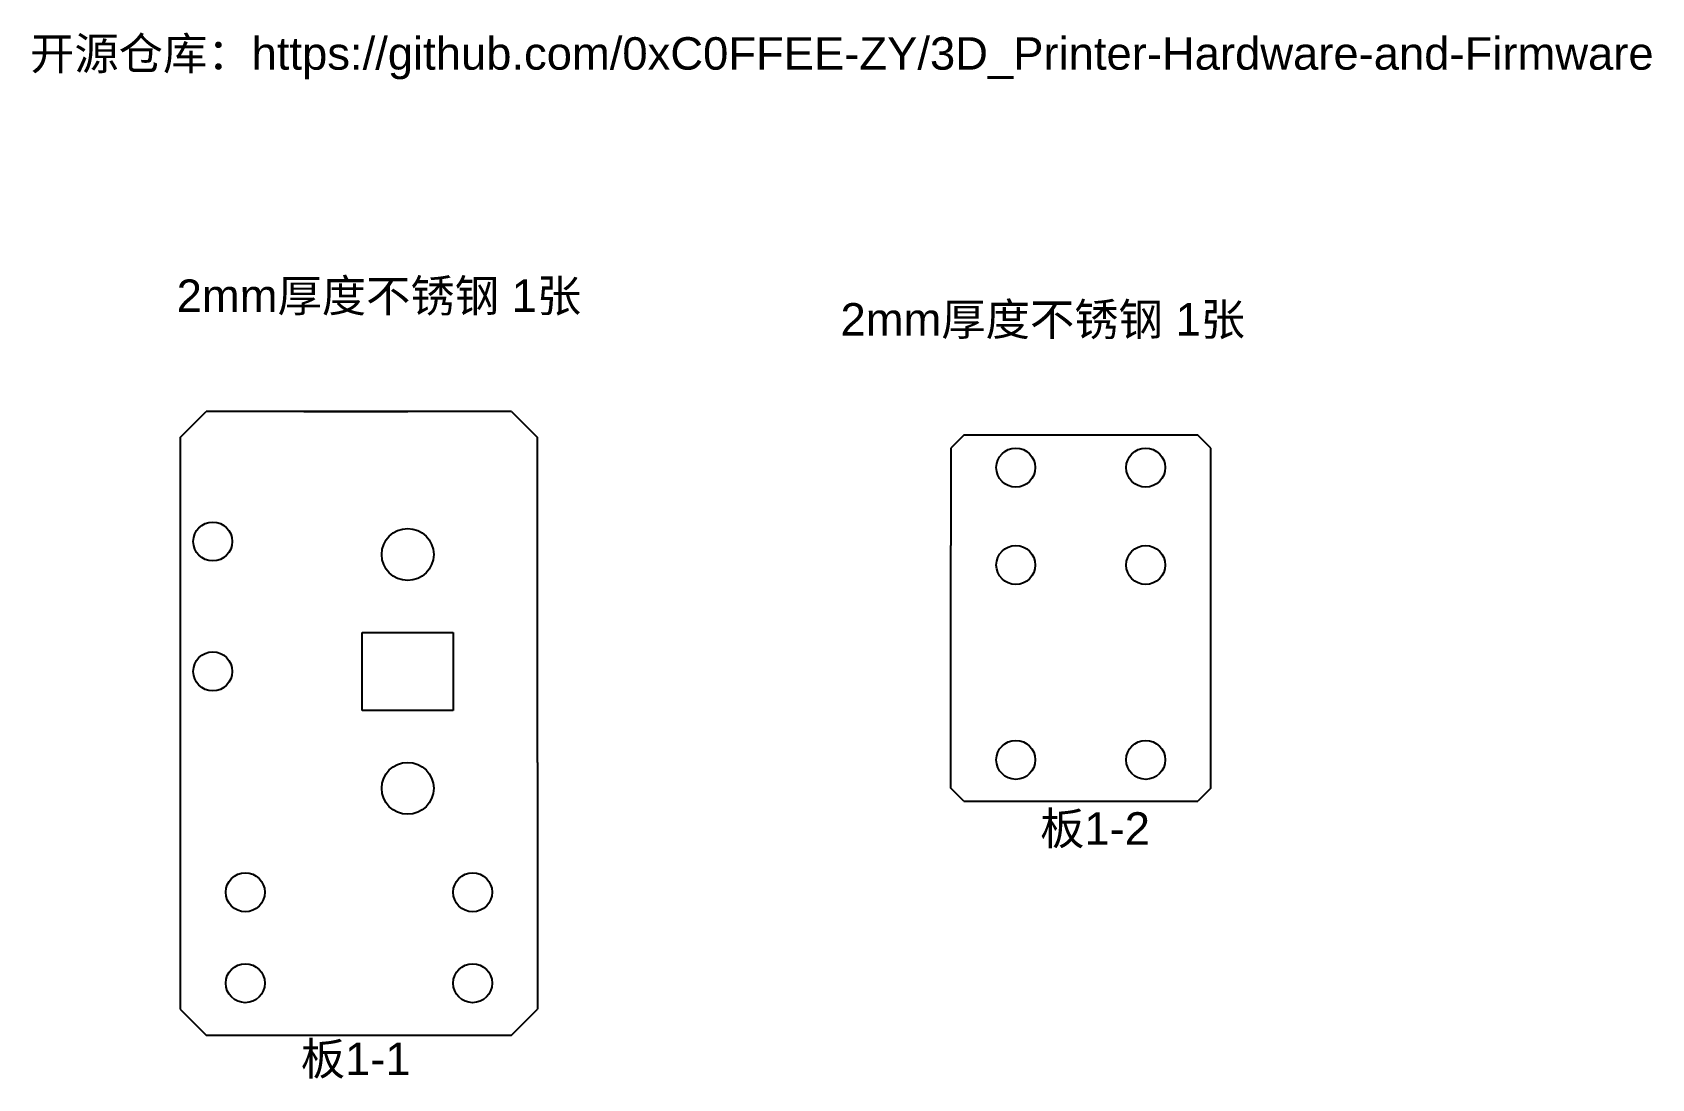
# Model space of a CAD drawing. Header units: millimetres. Extents: x 2466 to 2591, y 1499 to 1579.
import ezdxf

# ---------------------------------------------------------------- set-up
doc = ezdxf.new("R2010")
doc.units = ezdxf.units.MM
doc.styles.get("Standard").update_dxf_attribs({"font": 'arial.ttf'})

msp = doc.modelspace()

# ---------------------------------------------------------------- linework, layer by layer
for p, q in [((2477.5, 1548.06), (2479.5, 1550.06)), ((2487, 1550.06), (2479.5, 1550.06)), ((2503, 1550.06), (2487, 1550.06)), ((2487, 1550.06), (2495, 1550.06)), ((2503, 1550.06), (2505, 1548.06)), ((2477.5, 1548.06), (2477.5, 1504.06)), ((2505, 1523.06), (2505, 1548.06)), ((2537.8, 1548.25), (2536.8, 1547.25)), ((2555.8, 1548.25), (2537.8, 1548.25)), ((2556.8, 1547.25), (2555.8, 1548.25)), ((2536.8, 1547.25), (2536.8, 1545.75)), ((2556.8, 1545.75), (2556.8, 1547.25)), ((2536.8, 1545.75), (2536.8, 1539.75)), ((2556.8, 1539.75), (2556.8, 1545.75)), ((2536.8, 1521.06), (2536.8, 1539.75)), ((2556.8, 1521.06), (2556.8, 1539.75)), ((2491.5, 1527.06), (2491.5, 1533.06)), ((2491.5, 1533.06), (2493.5, 1533.06)), ((2493.5, 1533.06), (2495, 1533.06)), ((2495, 1533.06), (2496.5, 1533.06)), ((2496.5, 1533.06), (2498.5, 1533.06)), ((2498.5, 1533.06), (2498.5, 1527.06)), ((2496.5, 1527.06), (2491.5, 1527.06)), ((2496.5, 1527.06), (2493.5, 1527.06)), ((2498.5, 1527.06), (2496.5, 1527.06)), ((2505, 1523.06), (2505, 1504.06)), ((2505, 1523.06), (2505, 1504.06)), ((2537.8, 1520.06), (2536.8, 1521.06)), ((2556.8, 1521.06), (2555.8, 1520.06)), ((2537.8, 1520.06), (2555.8, 1520.06)), ((2477.5, 1504.06), (2479.5, 1502.06)), ((2503, 1502.06), (2505, 1504.06)), ((2479.5, 1502.06), (2487, 1502.06)), ((2487, 1502.06), (2503, 1502.06))]:
    msp.add_line(p, q)
for centre, radius in [((2541.8, 1545.75), 1.5), ((2551.8, 1545.75), 1.5), ((2480, 1540.06), 1.5), ((2495, 1539.06), 2), ((2541.8, 1538.25), 1.5), ((2551.8, 1538.25), 1.5), ((2480, 1530.06), 1.5), ((2541.8, 1523.25), 1.5), ((2551.8, 1523.25), 1.5), ((2495, 1521.06), 2), ((2482.5, 1513.06), 1.5), ((2500, 1513.06), 1.5), ((2482.5, 1506.06), 1.5), ((2500, 1506.06), 1.5)]:
    msp.add_circle(centre, radius)

# ---------------------------------------------------------------- texts
at = {"char_height": 2.5, "attachment_point": 1}
for s, width, insert in [('{\\fSimSun|b0|i0|c134|p2;开源仓库：}https://github.com/0xC0FFEE-ZY/3D_Printer-Hardware-and-Firmware', 124.9625, (2465.94, 1578.88)), ('2mm{\\fSimSun|b0|i0|c134|p2;厚度不锈钢} 1{\\fSimSun|b0|i0|c134|p2;张}', 33.9811, (2477.22, 1560.23)), ('2mm{\\fSimSun|b0|i0|c134|p2;厚度不锈钢} 1{\\fSimSun|b0|i0|c134|p2;张}', 33.9811, (2528.31, 1558.41)), ('{\\fSimSun|b0|i0|c134|p2;板}1-2', 33.9811, (2543.67, 1519.22)), ('{\\fSimSun|b0|i0|c134|p2;板}1-1', 33.9811, (2486.77, 1501.49))]:
    msp.add_mtext_dynamic_manual_height_columns(s, width=width, gutter_width=12.5, heights=[0], dxfattribs=dict(at, insert=insert))

doc.saveas('drawing.dxf')
